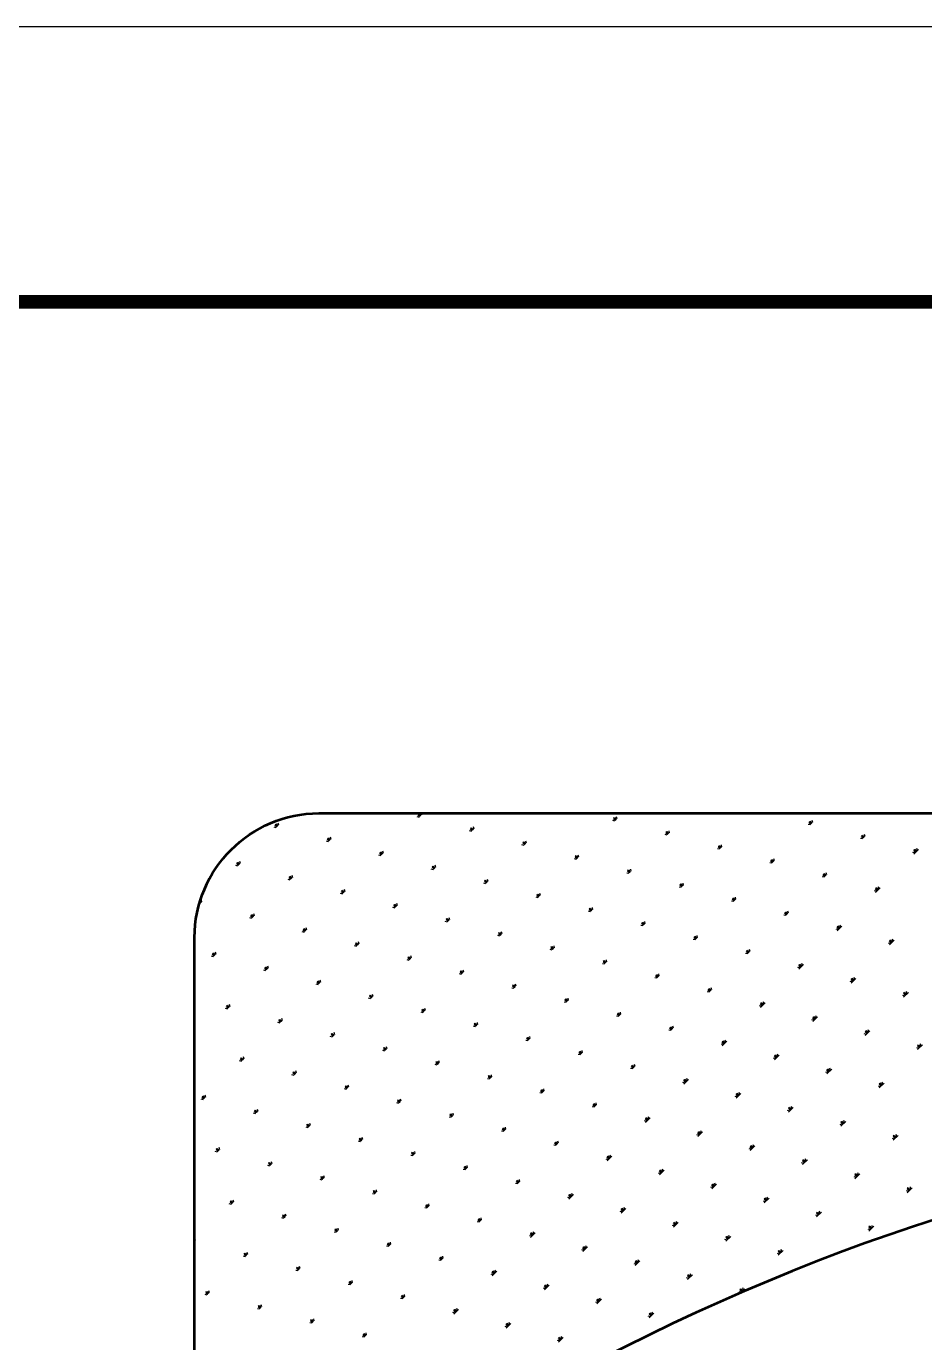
# Model space of a CAD drawing. Extents: x 962303 to 1579583, y -174742 to 224716.
# Drawn here: x 1343437 to 1346698, y 219479 to 224258 of the extents above; entities that cross this region are included whole.
import ezdxf

# ---------------------------------------------------------------- set-up
doc = ezdxf.new("R2010")
doc.units = 0
doc.header["$LTSCALE"] = 1000
doc.header["$MEASUREMENT"] = 0
doc.layers.add('BORDER', color=7, linetype='Continuous')
doc.layers.add('PUB_TITLE', color=4, linetype='Continuous')

msp = doc.modelspace()

# ---------------------------------------------------------------- linework, layer by layer
at = {"layer": 'BORDER', "color": 4, "lineweight": 30}
msp.add_lwpolyline([(1334333.3, 182258.1), (1334333.3, 224258.1), (1393733.3, 224258.1), (1393733.3, 182258.1)], close=True, dxfattribs=at)
at = {"layer": 'BORDER', "color": 4, "const_width": 50}
msp.add_lwpolyline([(1336833.3, 183258.1), (1336833.3, 223258.1), (1392733.3, 223258.1), (1392733.3, 183258.1)], close=True, dxfattribs=at)
at = {"layer": 'PUB_TITLE', "color": 4}
for p, q in [((1344346.4, 221351), (1344339.4, 221358)), ((1344348.6, 221353.2), (1344339.9, 221361.9)), ((1344350.7, 221355.4), (1344343.8, 221362.3)), ((1344352.9, 221357.5), (1344350.9, 221365.1)), ((1344863.6, 221386.1), (1344856, 221388.2)), ((1344865.7, 221388.3), (1344858.8, 221395.3)), ((1344867.9, 221390.5), (1344859.2, 221399.2)), ((1344870.1, 221392.6), (1344863.1, 221399.6)), ((1344872.3, 221394.8), (1344870.6, 221401.2)), ((1345573, 221372.5), (1345565.4, 221374.5)), ((1345575.2, 221374.6), (1345568.2, 221381.6)), ((1345577.4, 221376.8), (1345568.7, 221385.5)), ((1345579.5, 221379), (1345572.6, 221386)), ((1345581.7, 221381.2), (1345579.7, 221388.8)), ((1346282.5, 221358.8), (1346274.8, 221360.9)), ((1346284.6, 221361), (1346277.7, 221368)), ((1346286.8, 221363.2), (1346278.1, 221371.9)), ((1346289, 221365.3), (1346282, 221372.3)), ((1346291.2, 221367.5), (1346289.1, 221375.1)), ((1344344.2, 221348.8), (1344336.6, 221350.9)), ((1344538.7, 221302.2), (1344530, 221310.9)), ((1344540.8, 221304.4), (1344533.9, 221311.4)), ((1344543, 221306.6), (1344541, 221314.2)), ((1345053.7, 221335.2), (1345046.1, 221337.2)), ((1345055.8, 221337.4), (1345048.9, 221344.3)), ((1345058, 221339.5), (1345049.3, 221348.2)), ((1345060.2, 221341.7), (1345053.2, 221348.7)), ((1345062.4, 221343.9), (1345060.3, 221351.5)), ((1345763.1, 221321.5), (1345755.5, 221323.6)), ((1345765.3, 221323.7), (1345758.3, 221330.7)), ((1345767.5, 221325.9), (1345758.8, 221334.6)), ((1345769.6, 221328.1), (1345762.7, 221335)), ((1345771.8, 221330.2), (1345769.8, 221337.8)), ((1346472.5, 221307.9), (1346464.9, 221309.9)), ((1346474.7, 221310.1), (1346467.8, 221317)), ((1346476.9, 221312.2), (1346468.2, 221320.9)), ((1346479.1, 221314.4), (1346472.1, 221321.4)), ((1346481.2, 221316.6), (1346479.2, 221324.2)), ((1344534.3, 221297.9), (1344526.7, 221299.9)), ((1344536.5, 221300.1), (1344529.5, 221307)), ((1344728.8, 221251.3), (1344720.1, 221260)), ((1344730.9, 221253.5), (1344724, 221260.4)), ((1344733.1, 221255.7), (1344731.1, 221263.3)), ((1345243.8, 221284.2), (1345236.1, 221286.3)), ((1345245.9, 221286.4), (1345239, 221293.4)), ((1345248.1, 221288.6), (1345239.4, 221297.3)), ((1345250.3, 221290.8), (1345243.3, 221297.7)), ((1345252.5, 221292.9), (1345250.4, 221300.5)), ((1345953.2, 221270.6), (1345945.6, 221272.6)), ((1345955.4, 221272.8), (1345948.4, 221279.7)), ((1345957.5, 221274.9), (1345948.8, 221283.6)), ((1345959.7, 221277.1), (1345952.8, 221284.1)), ((1345961.9, 221279.3), (1345959.9, 221286.9)), ((1346664.8, 221259.1), (1346657.9, 221266.1)), ((1346667, 221261.3), (1346658.3, 221270)), ((1346658.3, 221252.6), (1346675.7, 221270)), ((1346669.2, 221263.5), (1346662.2, 221270.4)), ((1346671.3, 221265.6), (1346669.3, 221273.3)), ((1344205.1, 221209.7), (1344197.4, 221211.7)), ((1344207.2, 221211.8), (1344200.3, 221218.8)), ((1344209.4, 221214), (1344200.7, 221222.7)), ((1344211.6, 221216.2), (1344204.6, 221223.2)), ((1344213.8, 221218.4), (1344211.7, 221226)), ((1344724.4, 221247), (1344716.8, 221249)), ((1344726.6, 221249.1), (1344719.6, 221256.1)), ((1344923.2, 221204.7), (1344921.2, 221212.3)), ((1345433.8, 221233.3), (1345426.2, 221235.3)), ((1345436, 221235.5), (1345429.1, 221242.4)), ((1345438.2, 221237.7), (1345429.5, 221246.4)), ((1345440.4, 221239.8), (1345433.4, 221246.8)), ((1345442.5, 221242), (1345440.5, 221249.6)), ((1346143.3, 221219.7), (1346135.7, 221221.7)), ((1346145.5, 221221.8), (1346138.5, 221228.8)), ((1346147.6, 221224), (1346138.9, 221232.7)), ((1346149.8, 221226.2), (1346142.9, 221233.1)), ((1346152, 221228.4), (1346150, 221236)), ((1346662.6, 221257), (1346655, 221259)), ((1344397.3, 221160.9), (1344390.4, 221167.9)), ((1344399.5, 221163.1), (1344390.8, 221171.8)), ((1344401.7, 221165.3), (1344394.7, 221172.2)), ((1344403.8, 221167.4), (1344401.8, 221175)), ((1344914.5, 221196), (1344906.9, 221198.1)), ((1344916.7, 221198.2), (1344909.7, 221205.2)), ((1344918.8, 221200.4), (1344910.1, 221209.1)), ((1344921, 221202.5), (1344914.1, 221209.5)), ((1345623.9, 221182.4), (1345616.3, 221184.4)), ((1345626.1, 221184.5), (1345619.2, 221191.5)), ((1345628.3, 221186.7), (1345619.6, 221195.4)), ((1345630.5, 221188.9), (1345623.5, 221195.9)), ((1345632.6, 221191.1), (1345630.6, 221198.7)), ((1346333.4, 221168.7), (1346325.8, 221170.8)), ((1346335.6, 221170.9), (1346328.6, 221177.9)), ((1346337.7, 221173.1), (1346329, 221181.8)), ((1346339.9, 221175.3), (1346333, 221182.2)), ((1346342.1, 221177.4), (1346340, 221185)), ((1344395.1, 221158.7), (1344387.5, 221160.8)), ((1344587.4, 221110), (1344580.5, 221116.9)), ((1344589.6, 221112.1), (1344580.9, 221120.8)), ((1344591.8, 221114.3), (1344584.8, 221121.3)), ((1344593.9, 221116.5), (1344591.9, 221124.1)), ((1345104.6, 221145.1), (1345097, 221147.1)), ((1345106.8, 221147.3), (1345099.8, 221154.2)), ((1345108.9, 221149.4), (1345100.2, 221158.1)), ((1345111.1, 221151.6), (1345104.2, 221158.6)), ((1345113.3, 221153.8), (1345111.3, 221161.4)), ((1345814, 221131.4), (1345806.4, 221133.5)), ((1345816.2, 221133.6), (1345809.3, 221140.6)), ((1345818.4, 221135.8), (1345809.7, 221144.5)), ((1345820.6, 221138), (1345813.6, 221144.9)), ((1345822.7, 221140.1), (1345820.7, 221147.7)), ((1346523.5, 221117.8), (1346515.9, 221119.8)), ((1346525.7, 221120), (1346518.7, 221126.9)), ((1346527.8, 221122.1), (1346519.1, 221130.8)), ((1346519.1, 221113.4), (1346536.5, 221130.8)), ((1346530, 221124.3), (1346523, 221131.3)), ((1346532.2, 221126.5), (1346530.1, 221134.1)), ((1344065.9, 221070.5), (1344064.1, 221071)), ((1344068.1, 221072.7), (1344065.4, 221075.4)), ((1344070.2, 221074.9), (1344066.3, 221078.8)), ((1344072.4, 221077), (1344067.4, 221082.1)), ((1344074.6, 221079.2), (1344072.6, 221086.8)), ((1344585.2, 221107.8), (1344577.6, 221109.8)), ((1344779.7, 221061.2), (1344771, 221069.9)), ((1344781.9, 221063.4), (1344774.9, 221070.3)), ((1344784, 221065.6), (1344782, 221073.2)), ((1345294.7, 221094.2), (1345287.1, 221096.2)), ((1345296.9, 221096.3), (1345289.9, 221103.3)), ((1345299, 221098.5), (1345290.3, 221107.2)), ((1345301.2, 221100.7), (1345294.3, 221107.6)), ((1345303.4, 221102.8), (1345301.3, 221110.5)), ((1346004.1, 221080.5), (1345996.5, 221082.5)), ((1346006.3, 221082.7), (1345999.4, 221089.6)), ((1346008.5, 221084.9), (1345999.8, 221093.5)), ((1346010.7, 221087), (1346003.7, 221094)), ((1346012.8, 221089.2), (1346010.8, 221096.8)), ((1344256, 221019.6), (1344248.4, 221021.6)), ((1344258.2, 221021.8), (1344251.2, 221028.7)), ((1344260.3, 221023.9), (1344251.6, 221032.6)), ((1344262.5, 221026.1), (1344255.6, 221033.1)), ((1344264.7, 221028.3), (1344262.6, 221035.9)), ((1344775.3, 221056.9), (1344767.7, 221058.9)), ((1344777.5, 221059), (1344770.6, 221066)), ((1344974.1, 221014.6), (1344972.1, 221022.2)), ((1345484.8, 221043.2), (1345477.2, 221045.3)), ((1345487, 221045.4), (1345480, 221052.3)), ((1345489.1, 221047.6), (1345480.4, 221056.3)), ((1345491.3, 221049.7), (1345484.3, 221056.7)), ((1345493.5, 221051.9), (1345491.4, 221059.5)), ((1346194.2, 221029.6), (1346186.6, 221031.6)), ((1346196.4, 221031.7), (1346189.4, 221038.7)), ((1346198.6, 221033.9), (1346189.9, 221042.6)), ((1346200.8, 221036.1), (1346193.8, 221043)), ((1346202.9, 221038.3), (1346200.9, 221045.9)), ((1344448.3, 220970.8), (1344441.3, 220977.8)), ((1344450.4, 220973), (1344441.7, 220981.7)), ((1344452.6, 220975.2), (1344445.6, 220982.1)), ((1344454.8, 220977.3), (1344452.7, 220984.9)), ((1344965.4, 221005.9), (1344957.8, 221008)), ((1344967.6, 221008.1), (1344960.7, 221015.1)), ((1344969.8, 221010.3), (1344961.1, 221019)), ((1344972, 221012.5), (1344965, 221019.4)), ((1345674.9, 220992.3), (1345667.3, 220994.3)), ((1345677.1, 220994.5), (1345670.1, 221001.4)), ((1345679.2, 220996.6), (1345670.5, 221005.3)), ((1345681.4, 220998.8), (1345674.4, 221005.8)), ((1345683.6, 221001), (1345681.5, 221008.6)), ((1346384.3, 220978.6), (1346376.7, 220980.7)), ((1346386.5, 220980.8), (1346379.5, 220987.8)), ((1346388.7, 220983), (1346380, 220991.7)), ((1346380, 220974.3), (1346397.4, 220991.7)), ((1346390.8, 220985.2), (1346383.9, 220992.1)), ((1346393, 220987.3), (1346391, 220994.9)), ((1344446.1, 220968.6), (1344438.5, 220970.7)), ((1344638.4, 220919.9), (1344631.4, 220926.8)), ((1344640.5, 220922.1), (1344631.8, 220930.8)), ((1344642.7, 220924.2), (1344635.7, 220931.2)), ((1344644.9, 220926.4), (1344642.8, 220934)), ((1345155.5, 220955), (1345147.9, 220957)), ((1345157.7, 220957.2), (1345150.7, 220964.1)), ((1345159.9, 220959.3), (1345151.2, 220968)), ((1345162.1, 220961.5), (1345155.1, 220968.5)), ((1345164.2, 220963.7), (1345162.2, 220971.3)), ((1345865, 220941.3), (1345857.4, 220943.4)), ((1345867.1, 220943.5), (1345860.2, 220950.5)), ((1345869.3, 220945.7), (1345860.6, 220954.4)), ((1345871.5, 220947.9), (1345864.5, 220954.8)), ((1345873.7, 220950), (1345871.6, 220957.6)), ((1346574.4, 220927.7), (1346566.8, 220929.7)), ((1346576.6, 220929.9), (1346569.6, 220936.8)), ((1346578.8, 220932), (1346570.1, 220940.7)), ((1346570.1, 220923.3), (1346587.5, 220940.7)), ((1346580.9, 220934.2), (1346574, 220941.2)), ((1346583.1, 220936.4), (1346581.1, 220944)), ((1344116.8, 220880.4), (1344109.2, 220882.5)), ((1344119, 220882.6), (1344112, 220889.5)), ((1344121.2, 220884.8), (1344112.5, 220893.5)), ((1344123.4, 220886.9), (1344116.4, 220893.9)), ((1344125.5, 220889.1), (1344123.5, 220896.7)), ((1344636.2, 220917.7), (1344628.6, 220919.7)), ((1344830.6, 220871.1), (1344821.9, 220879.8)), ((1344832.8, 220873.3), (1344825.8, 220880.2)), ((1344835, 220875.5), (1344832.9, 220883.1)), ((1345345.6, 220904.1), (1345338, 220906.1)), ((1345347.8, 220906.2), (1345340.8, 220913.2)), ((1345350, 220908.4), (1345341.3, 220917.1)), ((1345352.1, 220910.6), (1345345.2, 220917.5)), ((1345354.3, 220912.8), (1345352.3, 220920.4)), ((1346055.1, 220890.4), (1346047.5, 220892.4)), ((1346057.2, 220892.6), (1346050.3, 220899.5)), ((1346059.4, 220894.8), (1346050.7, 220903.5)), ((1346061.6, 220896.9), (1346054.6, 220903.9)), ((1346063.8, 220899.1), (1346061.7, 220906.7)), ((1344306.9, 220829.5), (1344299.3, 220831.5)), ((1344309.1, 220831.7), (1344302.1, 220838.6)), ((1344311.3, 220833.8), (1344302.6, 220842.5)), ((1344313.4, 220836), (1344306.5, 220843)), ((1344315.6, 220838.2), (1344313.6, 220845.8)), ((1344826.3, 220866.8), (1344818.7, 220868.8)), ((1344828.4, 220868.9), (1344821.5, 220875.9)), ((1345022.9, 220822.4), (1345015.9, 220829.3)), ((1345025.1, 220824.5), (1345023, 220832.1)), ((1345535.7, 220853.1), (1345528.1, 220855.2)), ((1345537.9, 220855.3), (1345530.9, 220862.3)), ((1345540.1, 220857.5), (1345531.4, 220866.2)), ((1345542.2, 220859.6), (1345535.3, 220866.6)), ((1345544.4, 220861.8), (1345542.4, 220869.4)), ((1346245.2, 220839.5), (1346237.6, 220841.5)), ((1346247.3, 220841.6), (1346240.4, 220848.6)), ((1346249.5, 220843.8), (1346240.8, 220852.5)), ((1346240.8, 220835.1), (1346258.2, 220852.5)), ((1346251.7, 220846), (1346244.7, 220853)), ((1346253.9, 220848.2), (1346251.8, 220855.8)), ((1344499.2, 220780.7), (1344492.2, 220787.7)), ((1344501.4, 220782.9), (1344492.7, 220791.6)), ((1344503.5, 220785.1), (1344496.6, 220792)), ((1344505.7, 220787.2), (1344503.7, 220794.8)), ((1345016.4, 220815.8), (1345008.8, 220817.9)), ((1345018.5, 220818), (1345011.6, 220825)), ((1345020.7, 220820.2), (1345012, 220828.9)), ((1345725.8, 220802.2), (1345718.2, 220804.2)), ((1345728, 220804.4), (1345721, 220811.3)), ((1345730.2, 220806.5), (1345721.5, 220815.2)), ((1345732.3, 220808.7), (1345725.4, 220815.7)), ((1345734.5, 220810.9), (1345732.5, 220818.5)), ((1346435.3, 220788.5), (1346427.7, 220790.6)), ((1346437.4, 220790.7), (1346430.5, 220797.7)), ((1346439.6, 220792.9), (1346430.9, 220801.6)), ((1346430.9, 220784.2), (1346448.3, 220801.6)), ((1346441.8, 220795.1), (1346434.8, 220802)), ((1346444, 220797.2), (1346441.9, 220804.8)), ((1344497, 220778.5), (1344489.4, 220780.6)), ((1344689.3, 220729.8), (1344682.3, 220736.7)), ((1344691.5, 220732), (1344682.8, 220740.7)), ((1344693.6, 220734.1), (1344686.7, 220741.1)), ((1344695.8, 220736.3), (1344693.8, 220743.9)), ((1345206.5, 220764.9), (1345198.9, 220766.9)), ((1345208.6, 220767.1), (1345201.7, 220774)), ((1345210.8, 220769.2), (1345202.1, 220777.9)), ((1345213, 220771.4), (1345206, 220778.4)), ((1345215.2, 220773.6), (1345213.1, 220781.2)), ((1345915.9, 220751.2), (1345908.3, 220753.3)), ((1345918.1, 220753.4), (1345911.1, 220760.4)), ((1345920.3, 220755.6), (1345911.6, 220764.3)), ((1345922.4, 220757.8), (1345915.5, 220764.7)), ((1345924.6, 220759.9), (1345922.6, 220767.6)), ((1346625.4, 220737.6), (1346617.8, 220739.6)), ((1346627.5, 220739.8), (1346620.6, 220746.7)), ((1346629.7, 220741.9), (1346621, 220750.6)), ((1346621, 220733.3), (1346638.4, 220750.6)), ((1346631.9, 220744.1), (1346624.9, 220751.1)), ((1346634.1, 220746.3), (1346632, 220753.9)), ((1344167.8, 220690.3), (1344160.2, 220692.4)), ((1344169.9, 220692.5), (1344163, 220699.5)), ((1344172.1, 220694.7), (1344163.4, 220703.4)), ((1344174.3, 220696.8), (1344167.3, 220703.8)), ((1344176.5, 220699), (1344174.4, 220706.6)), ((1344687.1, 220727.6), (1344679.5, 220729.6)), ((1344881.6, 220681), (1344872.9, 220689.7)), ((1344883.7, 220683.2), (1344876.8, 220690.2)), ((1344885.9, 220685.4), (1344883.9, 220693)), ((1345396.6, 220714), (1345389, 220716)), ((1345398.7, 220716.1), (1345391.8, 220723.1)), ((1345400.9, 220718.3), (1345392.2, 220727)), ((1345403.1, 220720.5), (1345396.1, 220727.4)), ((1345405.3, 220722.7), (1345403.2, 220730.3)), ((1346106, 220700.3), (1346098.4, 220702.4)), ((1346108.2, 220702.5), (1346101.2, 220709.4)), ((1346110.4, 220704.7), (1346101.7, 220713.4)), ((1346101.7, 220696), (1346119.1, 220713.4)), ((1346112.5, 220706.8), (1346105.6, 220713.8)), ((1346114.7, 220709), (1346112.7, 220716.6)), ((1344357.9, 220639.4), (1344350.3, 220641.4)), ((1344360, 220641.6), (1344353.1, 220648.5)), ((1344362.2, 220643.7), (1344353.5, 220652.4)), ((1344364.4, 220645.9), (1344357.4, 220652.9)), ((1344366.6, 220648.1), (1344364.5, 220655.7)), ((1344877.2, 220676.7), (1344869.6, 220678.7)), ((1344879.4, 220678.8), (1344872.4, 220685.8)), ((1345071.7, 220630.1), (1345063, 220638.8)), ((1345073.8, 220632.3), (1345066.9, 220639.2)), ((1345076, 220634.4), (1345074, 220642)), ((1345586.7, 220663), (1345579.1, 220665.1)), ((1345588.8, 220665.2), (1345581.9, 220672.2)), ((1345591, 220667.4), (1345582.3, 220676.1)), ((1345593.2, 220669.5), (1345586.2, 220676.5)), ((1345595.4, 220671.7), (1345593.3, 220679.3)), ((1346296.1, 220649.4), (1346288.5, 220651.4)), ((1346298.3, 220651.6), (1346291.3, 220658.5)), ((1346300.4, 220653.7), (1346291.8, 220662.4)), ((1346291.8, 220645), (1346309.1, 220662.4)), ((1346302.6, 220655.9), (1346295.7, 220662.9)), ((1346304.8, 220658.1), (1346302.8, 220665.7)), ((1344548, 220588.4), (1344540.4, 220590.5)), ((1344550.1, 220590.6), (1344543.2, 220597.6)), ((1344552.3, 220592.8), (1344543.6, 220601.5)), ((1344554.5, 220595), (1344547.5, 220601.9)), ((1344556.7, 220597.1), (1344554.6, 220604.8)), ((1345067.3, 220625.7), (1345059.7, 220627.8)), ((1345069.5, 220627.9), (1345062.5, 220634.9)), ((1345266.1, 220583.5), (1345264.1, 220591.1)), ((1345776.8, 220612.1), (1345769.1, 220614.1)), ((1345778.9, 220614.3), (1345772, 220621.2)), ((1345781.1, 220616.4), (1345772.4, 220625.1)), ((1345783.3, 220618.6), (1345776.3, 220625.6)), ((1345785.4, 220620.8), (1345783.4, 220628.4)), ((1346486.2, 220598.4), (1346478.6, 220600.5)), ((1346488.4, 220600.6), (1346481.4, 220607.6)), ((1346490.5, 220602.8), (1346481.8, 220611.5)), ((1346481.8, 220594.1), (1346499.2, 220611.5)), ((1346492.7, 220605), (1346485.8, 220611.9)), ((1346494.9, 220607.1), (1346492.9, 220614.7)), ((1344740.2, 220539.7), (1344733.3, 220546.6)), ((1344742.4, 220541.9), (1344733.7, 220550.6)), ((1344744.6, 220544), (1344737.6, 220551)), ((1344746.7, 220546.2), (1344744.7, 220553.8)), ((1345257.4, 220574.8), (1345249.8, 220576.8)), ((1345259.6, 220577), (1345252.6, 220583.9)), ((1345261.7, 220579.2), (1345253.1, 220587.8)), ((1345263.9, 220581.3), (1345257, 220588.3)), ((1345966.8, 220561.2), (1345959.2, 220563.2)), ((1345969, 220563.3), (1345962.1, 220570.3)), ((1345971.2, 220565.5), (1345962.5, 220574.2)), ((1345962.5, 220556.8), (1345979.9, 220574.2)), ((1345973.4, 220567.7), (1345966.4, 220574.6)), ((1345975.5, 220569.9), (1345973.5, 220577.5)), ((1346676.3, 220547.5), (1346668.7, 220549.5)), ((1346678.5, 220549.7), (1346671.5, 220556.6)), ((1346680.6, 220551.9), (1346671.9, 220560.6)), ((1346671.9, 220543.2), (1346689.3, 220560.6)), ((1346682.8, 220554), (1346675.9, 220561)), ((1346685, 220556.2), (1346683, 220563.8)), ((1344218.7, 220500.2), (1344211.1, 220502.3)), ((1344220.9, 220502.4), (1344213.9, 220509.4)), ((1344223, 220504.6), (1344214.4, 220513.3)), ((1344225.2, 220506.7), (1344218.3, 220513.7)), ((1344227.4, 220508.9), (1344225.4, 220516.5)), ((1344738.1, 220537.5), (1344730.4, 220539.6)), ((1344930.3, 220488.8), (1344923.4, 220495.7)), ((1344932.5, 220490.9), (1344923.8, 220499.6)), ((1344934.7, 220493.1), (1344927.7, 220500.1)), ((1344936.8, 220495.3), (1344934.8, 220502.9)), ((1345447.5, 220523.9), (1345439.9, 220525.9)), ((1345449.7, 220526), (1345442.7, 220533)), ((1345451.8, 220528.2), (1345443.1, 220536.9)), ((1345454, 220530.4), (1345447.1, 220537.3)), ((1345456.2, 220532.6), (1345454.2, 220540.2)), ((1346156.9, 220510.2), (1346149.3, 220512.3)), ((1346159.1, 220512.4), (1346152.2, 220519.3)), ((1346161.3, 220514.6), (1346152.6, 220523.3)), ((1346152.6, 220505.9), (1346170, 220523.3)), ((1346163.5, 220516.7), (1346156.5, 220523.7)), ((1346165.6, 220518.9), (1346163.6, 220526.5)), ((1344408.8, 220449.3), (1344401.2, 220451.3)), ((1344411, 220451.5), (1344404, 220458.4)), ((1344413.1, 220453.6), (1344404.4, 220462.3)), ((1344415.3, 220455.8), (1344408.4, 220462.8)), ((1344417.5, 220458), (1344415.5, 220465.6)), ((1344928.1, 220486.6), (1344920.5, 220488.6)), ((1345122.6, 220440), (1345113.9, 220448.7)), ((1345124.8, 220442.2), (1345117.8, 220449.1)), ((1345126.9, 220444.3), (1345124.9, 220451.9)), ((1345637.6, 220472.9), (1345630, 220475)), ((1345639.8, 220475.1), (1345632.8, 220482.1)), ((1345641.9, 220477.3), (1345633.2, 220486)), ((1345644.1, 220479.5), (1345637.2, 220486.4)), ((1345646.3, 220481.6), (1345644.3, 220489.2)), ((1346347, 220459.3), (1346339.4, 220461.3)), ((1346349.2, 220461.5), (1346342.3, 220468.4)), ((1346351.4, 220463.6), (1346342.7, 220472.3)), ((1346342.7, 220454.9), (1346360.1, 220472.3)), ((1346353.6, 220465.8), (1346346.6, 220472.8)), ((1346355.7, 220468), (1346353.7, 220475.6)), ((1344598.9, 220398.4), (1344591.3, 220400.4)), ((1344601.1, 220400.5), (1344594.1, 220407.5)), ((1344603.2, 220402.7), (1344594.5, 220411.4)), ((1344605.4, 220404.9), (1344598.5, 220411.8)), ((1344607.6, 220407.1), (1344605.6, 220414.7)), ((1345118.2, 220435.6), (1345110.6, 220437.7)), ((1345120.4, 220437.8), (1345113.5, 220444.8)), ((1345317, 220393.4), (1345315, 220401)), ((1345827.7, 220422), (1345820.1, 220424)), ((1345829.9, 220424.2), (1345822.9, 220431.1)), ((1345832, 220426.3), (1345823.3, 220435)), ((1345823.3, 220417.6), (1345840.7, 220435)), ((1345834.2, 220428.5), (1345827.3, 220435.5)), ((1345836.4, 220430.7), (1345834.3, 220438.3)), ((1346537.1, 220408.3), (1346529.5, 220410.4)), ((1346539.3, 220410.5), (1346532.3, 220417.5)), ((1346541.5, 220412.7), (1346532.8, 220421.4)), ((1346532.8, 220404), (1346550.2, 220421.4)), ((1346543.7, 220414.9), (1346536.7, 220421.8)), ((1346545.8, 220417), (1346543.8, 220424.6)), ((1344079.5, 220361.1), (1344071.9, 220363.1)), ((1344081.7, 220363.2), (1344074.8, 220370.2)), ((1344083.9, 220365.4), (1344075.2, 220374.1)), ((1344086.1, 220367.6), (1344079.1, 220374.5)), ((1344088.2, 220369.8), (1344086.2, 220377.4)), ((1344791.2, 220349.6), (1344784.2, 220356.6)), ((1344793.3, 220351.8), (1344784.6, 220360.5)), ((1344795.5, 220353.9), (1344788.6, 220360.9)), ((1344797.7, 220356.1), (1344795.6, 220363.7)), ((1345308.3, 220384.7), (1345300.7, 220386.7)), ((1345310.5, 220386.9), (1345303.6, 220393.8)), ((1345312.7, 220389.1), (1345304, 220397.8)), ((1345314.9, 220391.2), (1345307.9, 220398.2)), ((1346017.8, 220371.1), (1346010.2, 220373.1)), ((1346020, 220373.2), (1346013, 220380.2)), ((1346022.1, 220375.4), (1346013.4, 220384.1)), ((1346013.4, 220366.7), (1346030.8, 220384.1)), ((1346024.3, 220377.6), (1346017.3, 220384.5)), ((1346026.5, 220379.8), (1346024.4, 220387.4)), ((1344269.6, 220310.1), (1344262, 220312.2)), ((1344271.8, 220312.3), (1344264.9, 220319.3)), ((1344274, 220314.5), (1344265.3, 220323.2)), ((1344276.2, 220316.7), (1344269.2, 220323.6)), ((1344278.3, 220318.8), (1344276.3, 220326.4)), ((1344789, 220347.4), (1344781.4, 220349.5)), ((1344981.3, 220298.7), (1344974.3, 220305.6)), ((1344983.4, 220300.8), (1344974.7, 220309.5)), ((1344985.6, 220303), (1344978.6, 220310)), ((1344987.8, 220305.2), (1344985.7, 220312.8)), ((1345498.4, 220333.8), (1345490.8, 220335.8)), ((1345500.6, 220335.9), (1345493.6, 220342.9)), ((1345502.8, 220338.1), (1345494.1, 220346.8)), ((1345505, 220340.3), (1345498, 220347.3)), ((1345507.1, 220342.5), (1345505.1, 220350.1)), ((1346207.9, 220320.1), (1346200.3, 220322.2)), ((1346210.1, 220322.3), (1346203.1, 220329.3)), ((1346212.2, 220324.5), (1346203.5, 220333.2)), ((1346203.5, 220315.8), (1346220.9, 220333.2)), ((1346214.4, 220326.6), (1346207.4, 220333.6)), ((1346216.6, 220328.8), (1346214.5, 220336.4)), ((1344459.7, 220259.2), (1344452.1, 220261.2)), ((1344461.9, 220261.4), (1344454.9, 220268.3)), ((1344464.1, 220263.5), (1344455.4, 220272.2)), ((1344466.3, 220265.7), (1344459.3, 220272.7)), ((1344468.4, 220267.9), (1344466.4, 220275.5)), ((1344979.1, 220296.5), (1344971.5, 220298.5)), ((1345173.5, 220249.9), (1345164.8, 220258.6)), ((1345175.7, 220252.1), (1345168.7, 220259)), ((1345177.9, 220254.2), (1345175.8, 220261.8)), ((1345688.5, 220282.8), (1345680.9, 220284.9)), ((1345690.7, 220285), (1345683.7, 220292)), ((1345692.9, 220287.2), (1345684.2, 220295.9)), ((1345684.2, 220278.5), (1345701.6, 220295.9)), ((1345695.1, 220289.4), (1345688.1, 220296.3)), ((1345697.2, 220291.5), (1345695.2, 220299.1)), ((1346398, 220269.2), (1346390.4, 220271.2)), ((1346400.1, 220271.4), (1346393.2, 220278.3)), ((1346402.3, 220273.5), (1346393.6, 220282.2)), ((1346393.6, 220264.8), (1346411, 220282.2)), ((1346404.5, 220275.7), (1346397.5, 220282.7)), ((1346406.7, 220277.9), (1346404.6, 220285.5)), ((1344649.8, 220208.3), (1344642.2, 220210.3)), ((1344652, 220210.4), (1344645, 220217.4)), ((1344654.2, 220212.6), (1344645.5, 220221.3)), ((1344656.4, 220214.8), (1344649.4, 220221.7)), ((1344658.5, 220217), (1344656.5, 220224.6)), ((1345169.2, 220245.5), (1345161.6, 220247.6)), ((1345171.4, 220247.7), (1345164.4, 220254.7)), ((1345365.8, 220201.1), (1345358.8, 220208.1)), ((1345368, 220203.3), (1345365.9, 220210.9)), ((1345878.6, 220231.9), (1345871, 220233.9)), ((1345880.8, 220234.1), (1345873.8, 220241)), ((1345883, 220236.2), (1345874.3, 220244.9)), ((1345874.3, 220227.6), (1345891.7, 220244.9)), ((1345885.1, 220238.4), (1345878.2, 220245.4)), ((1345887.3, 220240.6), (1345885.3, 220248.2)), ((1346588.1, 220218.3), (1346580.5, 220220.3)), ((1346590.2, 220220.4), (1346583.3, 220227.4)), ((1346592.4, 220222.6), (1346583.7, 220231.3)), ((1346583.7, 220213.9), (1346601.1, 220231.3)), ((1346594.6, 220224.8), (1346587.6, 220231.7)), ((1346596.8, 220226.9), (1346594.7, 220234.6)), ((1344130.5, 220171), (1344122.9, 220173)), ((1344132.7, 220173.1), (1344125.7, 220180.1)), ((1344134.8, 220175.3), (1344126.1, 220184)), ((1344137, 220177.5), (1344130, 220184.5)), ((1344139.2, 220179.7), (1344137.1, 220187.3)), ((1344842.1, 220159.5), (1344835.1, 220166.5)), ((1344844.3, 220161.7), (1344835.6, 220170.4)), ((1344846.4, 220163.8), (1344839.5, 220170.8)), ((1344848.6, 220166), (1344846.6, 220173.6)), ((1345359.3, 220194.6), (1345351.7, 220196.6)), ((1345361.4, 220196.8), (1345354.5, 220203.7)), ((1345363.6, 220199), (1345354.9, 220207.7)), ((1346068.7, 220181), (1346061.1, 220183)), ((1346070.9, 220183.1), (1346063.9, 220190.1)), ((1346073.1, 220185.3), (1346064.4, 220194)), ((1346064.4, 220176.6), (1346081.8, 220194)), ((1346075.2, 220187.5), (1346068.3, 220194.4)), ((1346077.4, 220189.7), (1346075.4, 220197.3)), ((1344320.6, 220120), (1344313, 220122.1)), ((1344322.7, 220122.2), (1344315.8, 220129.2)), ((1344324.9, 220124.4), (1344316.2, 220133.1)), ((1344327.1, 220126.6), (1344320.1, 220133.5)), ((1344329.3, 220128.7), (1344327.2, 220136.3)), ((1344839.9, 220157.3), (1344832.3, 220159.4)), ((1345032.2, 220108.6), (1345025.2, 220115.5)), ((1345034.4, 220110.7), (1345025.7, 220119.4)), ((1345036.5, 220112.9), (1345029.6, 220119.9)), ((1345038.7, 220115.1), (1345036.7, 220122.7)), ((1345549.4, 220143.7), (1345541.8, 220145.7)), ((1345551.5, 220145.8), (1345544.6, 220152.8)), ((1345553.7, 220148), (1345545, 220156.7)), ((1345545, 220139.3), (1345562.4, 220156.7)), ((1345555.9, 220150.2), (1345548.9, 220157.2)), ((1345558.1, 220152.4), (1345556, 220160)), ((1346258.8, 220130), (1346251.2, 220132.1)), ((1346261, 220132.2), (1346254, 220139.2)), ((1346263.2, 220134.4), (1346254.5, 220143.1)), ((1346254.5, 220125.7), (1346271.9, 220143.1)), ((1346265.3, 220136.6), (1346258.4, 220143.5)), ((1346267.5, 220138.7), (1346265.5, 220146.3)), ((1344510.7, 220069.1), (1344503.1, 220071.1)), ((1344512.8, 220071.3), (1344505.9, 220078.2)), ((1344515, 220073.4), (1344506.3, 220082.1)), ((1344517.2, 220075.6), (1344510.2, 220082.6)), ((1344519.4, 220077.8), (1344517.3, 220085.4)), ((1345030, 220106.4), (1345022.4, 220108.4)), ((1345224.5, 220059.8), (1345215.8, 220068.5)), ((1345226.6, 220062), (1345219.7, 220068.9)), ((1345228.8, 220064.1), (1345226.8, 220071.8)), ((1345739.5, 220092.7), (1345731.9, 220094.8)), ((1345741.6, 220094.9), (1345734.7, 220101.9)), ((1345743.8, 220097.1), (1345735.1, 220105.8)), ((1345735.1, 220088.4), (1345752.5, 220105.8)), ((1345746, 220099.3), (1345739, 220106.2)), ((1345748.2, 220101.4), (1345746.1, 220109)), ((1346448.9, 220079.1), (1346441.3, 220081.1)), ((1346451.1, 220081.3), (1346444.1, 220088.2)), ((1346453.3, 220083.4), (1346444.6, 220092.1)), ((1346444.6, 220074.7), (1346462, 220092.1)), ((1346455.4, 220085.6), (1346448.5, 220092.6)), ((1346457.6, 220087.8), (1346455.6, 220095.4)), ((1344700.8, 220018.2), (1344693.2, 220020.2)), ((1344702.9, 220020.3), (1344696, 220027.3)), ((1344705.1, 220022.5), (1344696.4, 220031.2)), ((1344707.3, 220024.7), (1344700.3, 220031.6)), ((1344709.5, 220026.9), (1344707.4, 220034.5)), ((1345220.1, 220055.5), (1345212.5, 220057.5)), ((1345222.3, 220057.6), (1345215.3, 220064.6)), ((1345414.6, 220008.9), (1345405.9, 220017.6)), ((1345405.9, 220000.2), (1345423.3, 220017.6)), ((1345416.7, 220011), (1345409.8, 220018)), ((1345418.9, 220013.2), (1345416.9, 220020.8)), ((1345929.6, 220041.8), (1345922, 220043.8)), ((1345931.7, 220044), (1345924.8, 220050.9)), ((1345933.9, 220046.2), (1345925.2, 220054.8)), ((1345925.2, 220037.5), (1345942.6, 220054.8)), ((1345936.1, 220048.3), (1345929.1, 220055.3)), ((1345938.3, 220050.5), (1345936.2, 220058.1)), ((1346639, 220028.2), (1346631.4, 220030.2)), ((1346641.2, 220030.3), (1346634.2, 220037.3)), ((1346643.4, 220032.5), (1346634.7, 220041.2)), ((1346634.7, 220023.8), (1346652.1, 220041.2)), ((1346645.5, 220034.7), (1346638.6, 220041.6)), ((1346647.7, 220036.9), (1346645.7, 220044.5)), ((1344181.4, 219980.9), (1344173.8, 219982.9)), ((1344183.6, 219983.1), (1344176.6, 219990)), ((1344185.8, 219985.2), (1344177.1, 219993.9)), ((1344187.9, 219987.4), (1344181, 219994.4)), ((1344190.1, 219989.6), (1344188.1, 219997.2)), ((1344890.9, 219967.2), (1344883.3, 219969.3)), ((1344893, 219969.4), (1344886.1, 219976.4)), ((1344895.2, 219971.6), (1344886.5, 219980.3)), ((1344897.4, 219973.8), (1344890.4, 219980.7)), ((1344899.6, 219975.9), (1344897.5, 219983.5)), ((1345410.2, 220004.5), (1345402.6, 220006.6)), ((1345412.4, 220006.7), (1345405.4, 220013.6)), ((1345609, 219962.3), (1345607, 219969.9)), ((1346119.7, 219990.9), (1346112.1, 219992.9)), ((1346121.8, 219993), (1346114.9, 220000)), ((1346124, 219995.2), (1346115.3, 220003.9)), ((1346115.3, 219986.5), (1346132.7, 220003.9)), ((1346126.2, 219997.4), (1346119.2, 220004.3)), ((1346128.4, 219999.6), (1346126.3, 220007.2)), ((1344371.5, 219929.9), (1344363.9, 219932)), ((1344373.7, 219932.1), (1344366.7, 219939.1)), ((1344375.9, 219934.3), (1344367.2, 219943)), ((1344378, 219936.5), (1344371.1, 219943.4)), ((1344380.2, 219938.6), (1344378.2, 219946.2)), ((1345083.1, 219918.5), (1345076.2, 219925.4)), ((1345085.3, 219920.6), (1345076.6, 219929.3)), ((1345087.5, 219922.8), (1345080.5, 219929.8)), ((1345089.7, 219925), (1345087.6, 219932.6)), ((1345600.3, 219953.6), (1345592.7, 219955.6)), ((1345602.5, 219955.8), (1345595.5, 219962.7)), ((1345604.7, 219957.9), (1345596, 219966.6)), ((1345596, 219949.2), (1345613.4, 219966.6)), ((1345606.8, 219960.1), (1345599.9, 219967.1)), ((1346309.7, 219939.9), (1346302.1, 219942)), ((1346311.9, 219942.1), (1346305, 219949.1)), ((1346314.1, 219944.3), (1346305.4, 219953)), ((1346305.4, 219935.6), (1346322.8, 219953)), ((1346316.3, 219946.5), (1346309.3, 219953.4)), ((1346318.4, 219948.6), (1346316.4, 219956.2)), ((1344561.6, 219879), (1344554, 219881)), ((1344563.8, 219881.2), (1344556.8, 219888.1)), ((1344566, 219883.4), (1344557.3, 219892.1)), ((1344568.1, 219885.5), (1344561.2, 219892.5)), ((1344570.3, 219887.7), (1344568.3, 219895.3)), ((1345081, 219916.3), (1345073.4, 219918.3)), ((1345273.2, 219867.5), (1345266.3, 219874.5)), ((1345275.4, 219869.7), (1345266.7, 219878.4)), ((1345266.7, 219861), (1345284.1, 219878.4)), ((1345277.6, 219871.9), (1345270.6, 219878.8)), ((1345279.7, 219874.1), (1345277.7, 219881.7)), ((1345790.4, 219902.6), (1345782.8, 219904.7)), ((1345792.6, 219904.8), (1345785.6, 219911.8)), ((1345794.7, 219907), (1345786.1, 219915.7)), ((1345786.1, 219898.3), (1345803.4, 219915.7)), ((1345796.9, 219909.2), (1345790, 219916.1)), ((1345799.1, 219911.3), (1345797.1, 219918.9)), ((1346499.8, 219889), (1346492.2, 219891)), ((1346502, 219891.2), (1346495.1, 219898.1)), ((1346504.2, 219893.3), (1346495.5, 219902)), ((1346495.5, 219884.6), (1346512.9, 219902)), ((1346506.4, 219895.5), (1346499.4, 219902.5)), ((1346508.5, 219897.7), (1346506.5, 219905.3)), ((1344048.8, 219848.2), (1344047.5, 219849.5)), ((1344051, 219850.4), (1344048.9, 219858)), ((1344751.7, 219828.1), (1344744.1, 219830.1)), ((1344753.9, 219830.2), (1344746.9, 219837.2)), ((1344756, 219832.4), (1344747.4, 219841.1)), ((1344758.2, 219834.6), (1344751.3, 219841.5)), ((1344760.4, 219836.8), (1344758.4, 219844.4)), ((1345271, 219865.4), (1345263.4, 219867.4)), ((1345465.5, 219818.8), (1345456.8, 219827.5)), ((1345456.8, 219810.1), (1345474.2, 219827.5)), ((1345467.7, 219820.9), (1345460.7, 219827.9)), ((1345469.8, 219823.1), (1345467.8, 219830.7)), ((1345980.5, 219851.7), (1345972.9, 219853.7)), ((1345982.7, 219853.9), (1345975.7, 219860.8)), ((1345984.8, 219856.1), (1345976.1, 219864.8)), ((1345976.1, 219847.4), (1345993.5, 219864.8)), ((1345987, 219858.2), (1345980.1, 219865.2)), ((1345989.2, 219860.4), (1345987.2, 219868)), ((1344232.3, 219790.8), (1344224.7, 219792.8)), ((1344234.5, 219793), (1344227.6, 219799.9)), ((1344236.7, 219795.1), (1344228, 219803.8)), ((1344238.9, 219797.3), (1344231.9, 219804.3)), ((1344241, 219799.5), (1344239, 219807.1)), ((1344941.8, 219777.1), (1344934.2, 219779.2)), ((1344944, 219779.3), (1344937, 219786.3)), ((1344946.1, 219781.5), (1344937.4, 219790.2)), ((1344948.3, 219783.7), (1344941.4, 219790.6)), ((1344950.5, 219785.8), (1344948.5, 219793.4)), ((1345461.1, 219814.4), (1345453.5, 219816.5)), ((1345463.3, 219816.6), (1345456.4, 219823.6)), ((1345659.9, 219772.2), (1345657.9, 219779.8)), ((1346170.6, 219800.8), (1346163, 219802.8)), ((1346172.8, 219802.9), (1346165.8, 219809.9)), ((1346174.9, 219805.1), (1346166.2, 219813.8)), ((1346166.2, 219796.4), (1346183.6, 219813.8)), ((1346177.1, 219807.3), (1346170.2, 219814.3)), ((1346179.3, 219809.5), (1346177.2, 219817.1)), ((1344422.4, 219739.8), (1344414.8, 219741.9)), ((1344424.6, 219742), (1344417.7, 219749)), ((1344426.8, 219744.2), (1344418.1, 219752.9)), ((1344429, 219746.4), (1344422, 219753.3)), ((1344431.1, 219748.5), (1344429.1, 219756.1)), ((1345134.1, 219728.4), (1345127.1, 219735.3)), ((1345136.2, 219730.5), (1345127.5, 219739.2)), ((1345127.5, 219721.8), (1345144.9, 219739.2)), ((1345138.4, 219732.7), (1345131.5, 219739.7)), ((1345140.6, 219734.9), (1345138.5, 219742.5)), ((1345651.2, 219763.5), (1345643.6, 219765.5)), ((1345653.4, 219765.7), (1345646.5, 219772.6)), ((1345655.6, 219767.8), (1345646.9, 219776.5)), ((1345646.9, 219759.1), (1345664.3, 219776.5)), ((1345657.8, 219770), (1345650.8, 219777)), ((1344612.5, 219688.9), (1344604.9, 219690.9)), ((1344614.7, 219691.1), (1344607.8, 219698)), ((1344616.9, 219693.3), (1344608.2, 219702)), ((1344619.1, 219695.4), (1344612.1, 219702.4)), ((1344621.2, 219697.6), (1344619.2, 219705.2)), ((1345131.9, 219726.2), (1345124.3, 219728.2)), ((1345324.2, 219677.4), (1345317.2, 219684.4)), ((1345326.3, 219679.6), (1345317.6, 219688.3)), ((1345317.6, 219670.9), (1345335, 219688.3)), ((1345328.5, 219681.8), (1345321.6, 219688.7)), ((1345330.7, 219684), (1345328.6, 219691.6)), ((1345841.3, 219712.5), (1345833.7, 219714.6)), ((1345843.5, 219714.7), (1345836.6, 219721.7)), ((1345845.7, 219716.9), (1345837, 219725.6)), ((1345837, 219708.2), (1345854.4, 219725.6)), ((1345847.9, 219719.1), (1345840.9, 219726)), ((1345850, 219721.2), (1345848, 219728.9)), ((1344093.2, 219651.6), (1344085.6, 219653.7)), ((1344095.4, 219653.8), (1344088.4, 219660.8)), ((1344097.5, 219656), (1344088.8, 219664.7)), ((1344099.7, 219658.1), (1344092.8, 219665.1)), ((1344101.9, 219660.3), (1344099.8, 219667.9)), ((1344802.6, 219638), (1344795, 219640)), ((1344804.8, 219640.1), (1344797.9, 219647.1)), ((1344807, 219642.3), (1344798.3, 219651)), ((1344809.2, 219644.5), (1344802.2, 219651.5)), ((1344811.3, 219646.7), (1344809.3, 219654.3)), ((1345322, 219675.3), (1345314.4, 219677.3)), ((1345516.4, 219628.7), (1345507.7, 219637.4)), ((1345507.7, 219620), (1345525.1, 219637.4)), ((1345518.6, 219630.8), (1345511.6, 219637.8)), ((1345520.8, 219633), (1345518.7, 219640.6)), ((1346031.4, 219661.6), (1346023.8, 219663.7)), ((1346033.6, 219663.8), (1346026.6, 219670.7)), ((1346035.8, 219666), (1346027.1, 219674.7)), ((1346038, 219668.1), (1346031, 219675.1)), ((1346031.2, 219661.4), (1346044.5, 219674.7)), ((1346040.1, 219670.3), (1346038.1, 219677.9)), ((1344283.3, 219600.7), (1344275.7, 219602.7)), ((1344285.5, 219602.9), (1344278.5, 219609.8)), ((1344287.6, 219605), (1344278.9, 219613.7)), ((1344289.8, 219607.2), (1344282.9, 219614.2)), ((1344292, 219609.4), (1344289.9, 219617)), ((1344992.7, 219587), (1344985.1, 219589.1)), ((1344994.9, 219589.2), (1344987.9, 219596.2)), ((1344997.1, 219591.4), (1344988.4, 219600.1)), ((1344988.4, 219582.7), (1345005.8, 219600.1)), ((1344999.3, 219593.6), (1344992.3, 219600.5)), ((1345001.4, 219595.7), (1344999.4, 219603.3)), ((1345512.1, 219624.3), (1345504.5, 219626.4)), ((1345514.3, 219626.5), (1345507.3, 219633.5)), ((1345708.7, 219579.9), (1345701.7, 219586.9)), ((1345710.9, 219582.1), (1345708.8, 219589.7)), ((1344473.4, 219549.7), (1344465.8, 219551.8)), ((1344475.6, 219551.9), (1344468.6, 219558.9)), ((1344477.7, 219554.1), (1344469, 219562.8)), ((1344479.9, 219556.3), (1344472.9, 219563.2)), ((1344482.1, 219558.4), (1344480, 219566.1)), ((1345185, 219538.3), (1345178, 219545.2)), ((1345187.2, 219540.5), (1345178.5, 219549.1)), ((1345178.5, 219531.8), (1345195.9, 219549.1)), ((1345189.3, 219542.6), (1345182.4, 219549.6)), ((1345191.5, 219544.8), (1345189.5, 219552.4)), ((1345702.2, 219573.4), (1345694.6, 219575.4)), ((1345704.4, 219575.6), (1345697.4, 219582.5)), ((1345706.5, 219577.7), (1345697.8, 219586.4)), ((1345697.8, 219569), (1345715.2, 219586.4)), ((1344663.5, 219498.8), (1344655.9, 219500.9)), ((1344665.7, 219501), (1344658.7, 219507.9)), ((1344667.8, 219503.2), (1344659.1, 219511.9)), ((1344670, 219505.3), (1344663, 219512.3)), ((1344672.2, 219507.5), (1344670.1, 219515.1)), ((1345182.8, 219536.1), (1345175.2, 219538.1)), ((1345375.1, 219487.3), (1345368.1, 219494.3)), ((1345377.3, 219489.5), (1345368.6, 219498.2)), ((1345368.6, 219480.8), (1345386, 219498.2)), ((1345379.4, 219491.7), (1345372.5, 219498.6)), ((1345381.6, 219493.9), (1345379.6, 219501.5)), ((1345372.9, 219485.2), (1345365.3, 219487.2))]:
    msp.add_line(p, q, dxfattribs=at)
at = {"layer": 'PUB_TITLE', "color": 4, "lineweight": 53}
for points, knots in [([(1344047.5, 218486.4), (1344047.5, 219715), (1344047.5, 220949.8), (1344047.5, 220949.8), (1344047.5, 221198), (1344250.6, 221401.2), (1344498.8, 221401.2), (1344498.8, 221401.2), (1349388.8, 221401.2), (1349388.8, 221401.2), (1349637, 221401.2), (1349840.2, 221198), (1349840.2, 220949.8), (1349840.2, 220949.8), (1349840.2, 219952.9), (1349840.2, 218859.4)], [6.497483, 6.497483, 6.497483, 6.497483, 7, 7, 7, 8, 8, 8, 9, 9, 9, 10, 10, 10, 10.451509, 10.451509, 10.451509, 10.451509]), ([(1349063.1, 220148.7), (1350367.3, 219939.3), (1349328.6, 218415.4), (1347971.7, 217834.2), (1348929.1, 218505.1), (1349558.1, 219767.5), (1347903.3, 219355.5), (1347903.3, 219355.5), (1347654.4, 217687.3), (1347654.4, 217687.3), (1346983.7, 217374.1), (1346502.2, 217295.8), (1346191, 217335), (1346191, 217335), (1346419.2, 219110.9), (1346419.2, 219110.9), (1345288.4, 219105.6), (1343821, 218231.8), (1343631.7, 218157.2), (1345152.9, 219420.1), (1347193.3, 220449), (1349063.1, 220148.7)], [0, 0, 0, 0, 1, 1, 1, 2, 2, 2, 3, 3, 3, 4, 4, 4, 5, 5, 5, 6, 6, 6, 7, 7, 7, 7])]:
    msp.add_open_spline(points, degree=3, knots=knots, dxfattribs=at)

doc.saveas('drawing.dxf')
